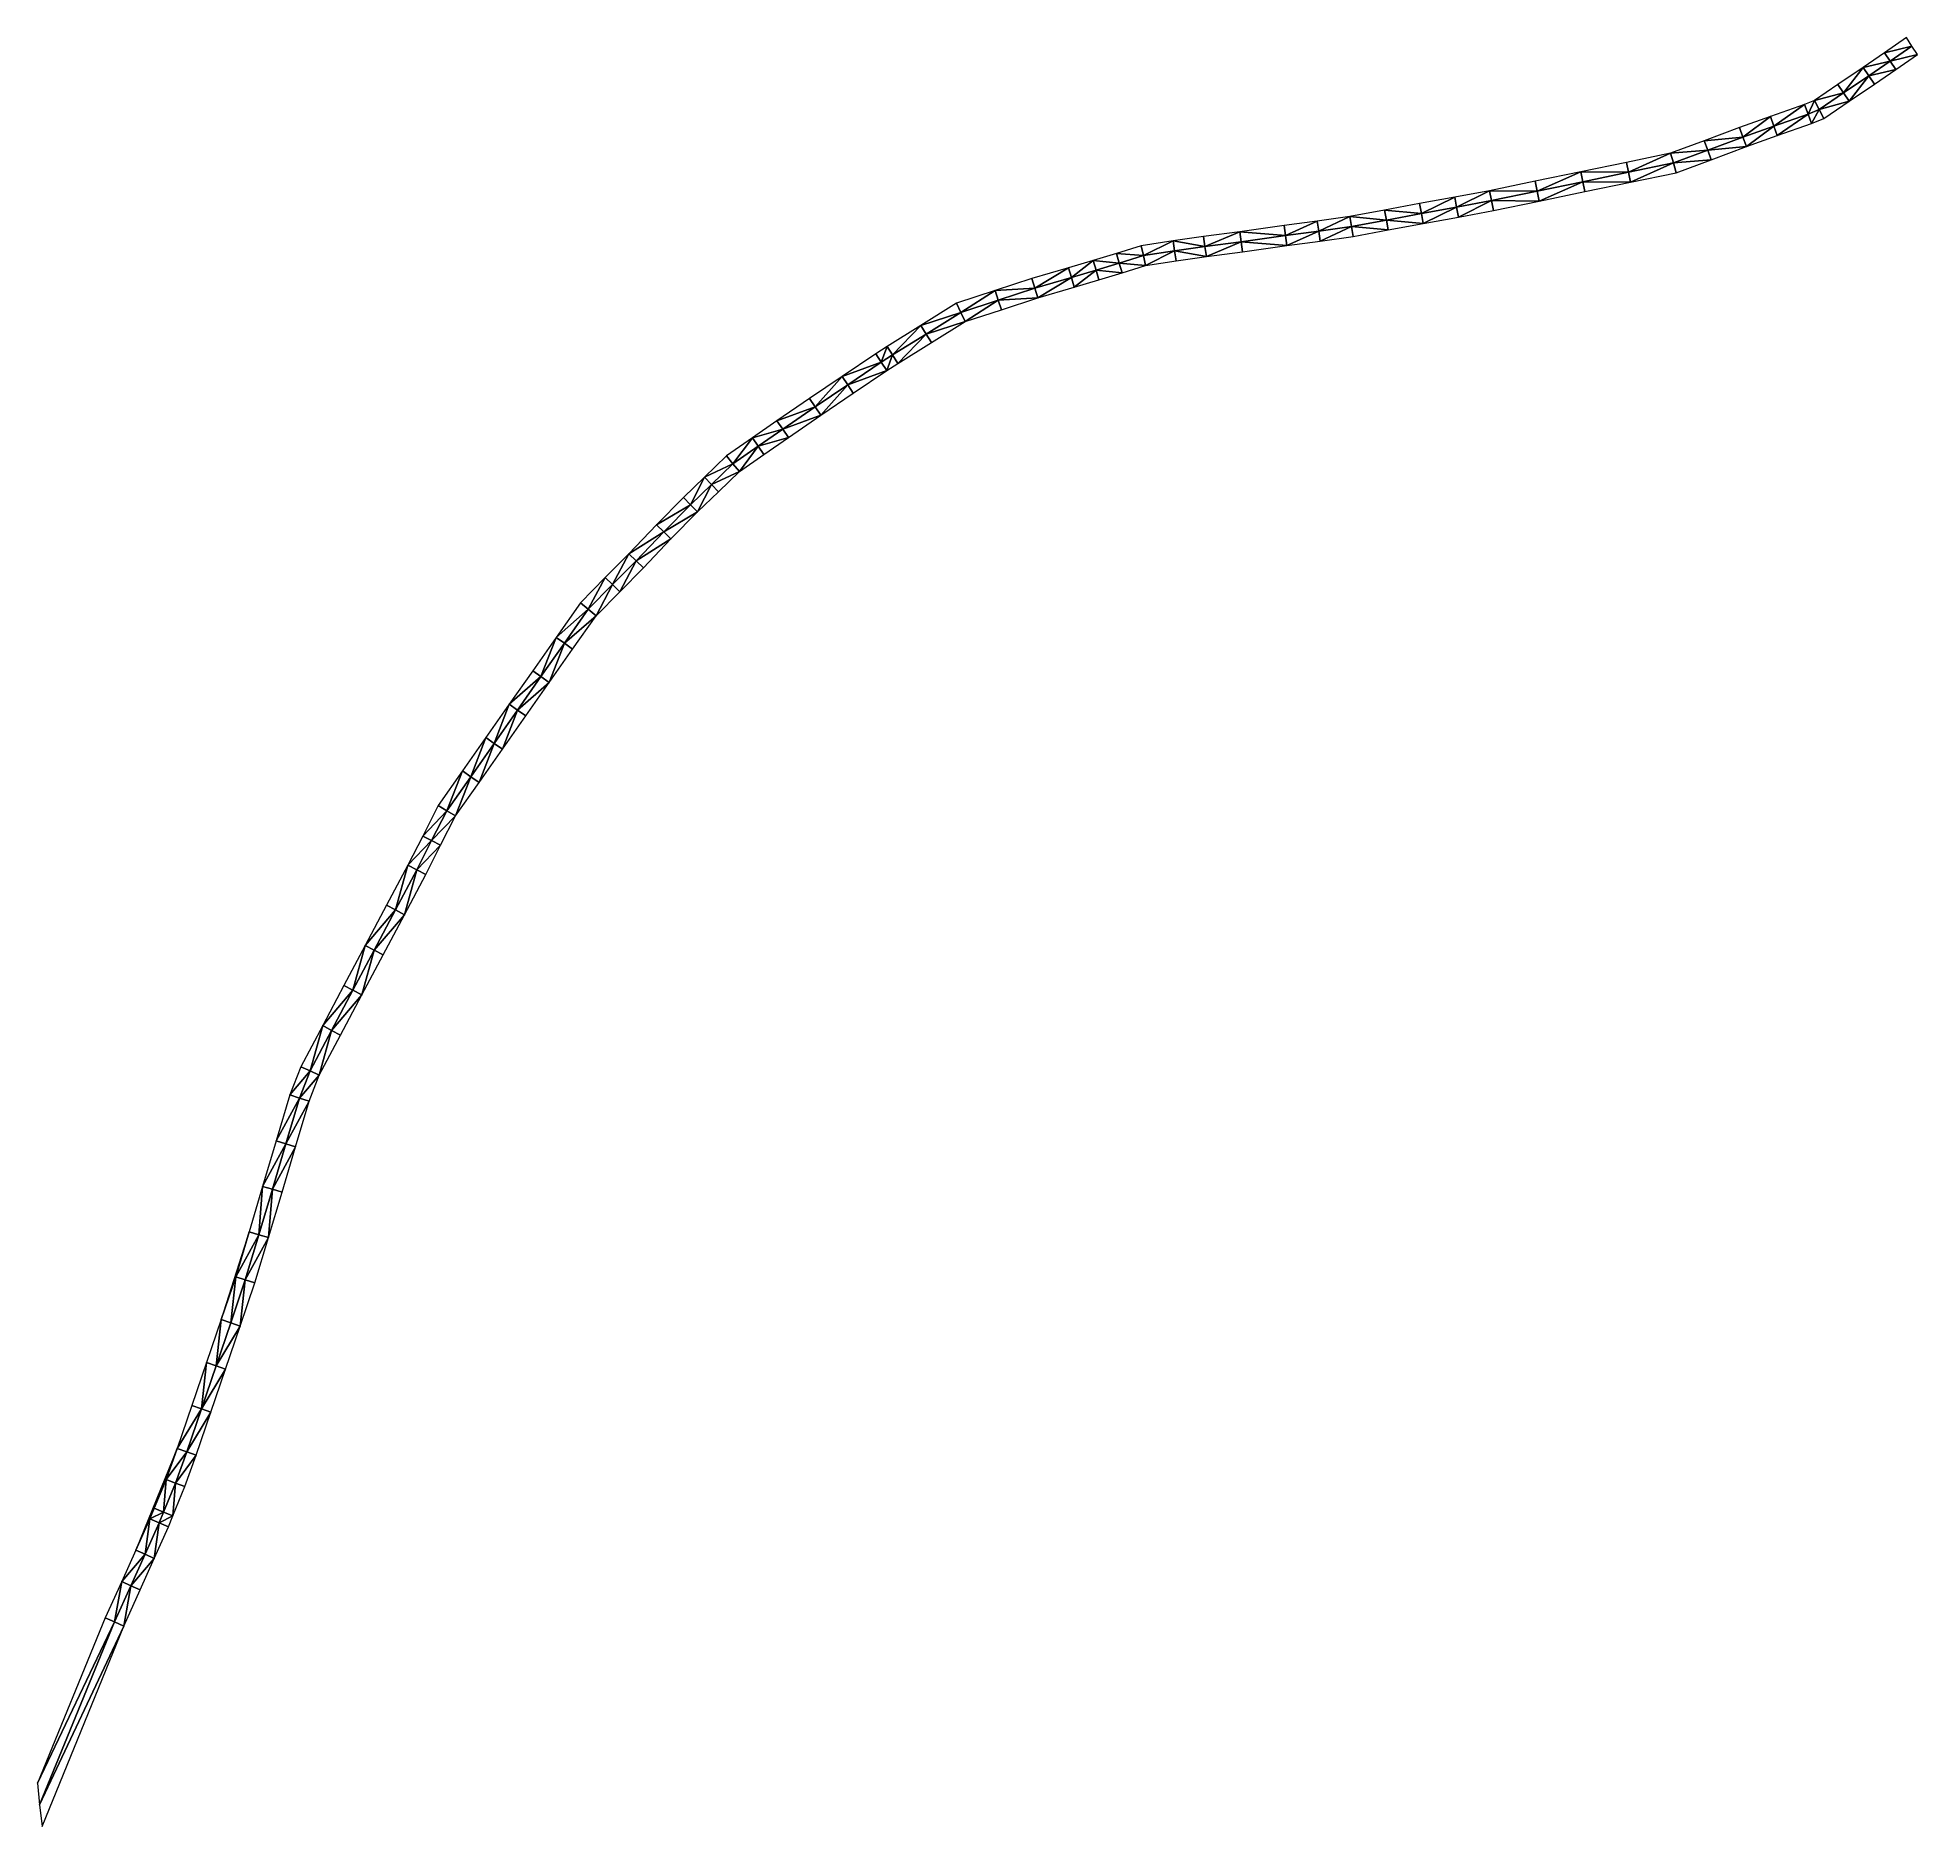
# Model space of a CAD drawing. Header units: inches. Extents: x 477743 to 478342, y 6771813 to 6772382.
import ezdxf

# ---------------------------------------------------------------- set-up
doc = ezdxf.new("R2010")
doc.units = ezdxf.units.IN
doc.header["$MEASUREMENT"] = 0
doc.linetypes.add('CONTINUOUS-0-1-1-0-0', pattern=[0])

msp = doc.modelspace()

# ---------------------------------------------------------------- linework, layer by layer
at = {"linetype": 'CONTINUOUS-0-1-1-0-0', "lineweight": 0}
for points in [[(478340.523, 6772379.701, 322), (478338.797, 6772382.417, 334), (478331.766, 6772377.579, 334), (478340.523, 6772379.701, 322)], [(478333.588, 6772374.93, 322), (478340.523, 6772379.701, 322), (478331.766, 6772377.579, 334), (478333.588, 6772374.93, 322)], [(478342.248, 6772376.985, 310), (478340.523, 6772379.701, 322), (478333.588, 6772374.93, 322), (478342.248, 6772376.985, 310)], [(478318.72, 6772364.796, 322), (478324.949, 6772372.891, 334), (478316.918, 6772367.46, 334), (478318.72, 6772364.796, 322)], [(478326.76, 6772370.234, 322), (478324.949, 6772372.891, 334), (478318.72, 6772364.796, 322), (478326.76, 6772370.234, 322)], [(478333.588, 6772374.93, 322), (478331.766, 6772377.579, 334), (478324.949, 6772372.891, 334), (478333.588, 6772374.93, 322)], [(478326.76, 6772370.234, 322), (478333.588, 6772374.93, 322), (478324.949, 6772372.891, 334), (478326.76, 6772370.234, 322)], [(478335.41, 6772372.281, 310), (478333.588, 6772374.93, 322), (478326.76, 6772370.234, 322), (478335.41, 6772372.281, 310)], [(478335.41, 6772372.281, 310), (478342.248, 6772376.985, 310), (478333.588, 6772374.93, 322), (478335.41, 6772372.281, 310)], [(478318.72, 6772364.796, 322), (478316.918, 6772367.46, 334), (478309.407, 6772362.379, 334), (478318.72, 6772364.796, 322)], [(478320.521, 6772362.133, 310), (478326.76, 6772370.234, 322), (478318.72, 6772364.796, 322), (478320.521, 6772362.133, 310)], [(478328.572, 6772367.578, 310), (478326.76, 6772370.234, 322), (478320.521, 6772362.133, 310), (478328.572, 6772367.578, 310)], [(478328.572, 6772367.578, 310), (478335.41, 6772372.281, 310), (478326.76, 6772370.234, 322), (478328.572, 6772367.578, 310)], [(478296.476, 6772354.231, 322), (478306.249, 6772361.07, 334), (478295.402, 6772357.261, 334), (478296.476, 6772354.231, 322)], [(478307.399, 6772358.065, 322), (478306.249, 6772361.07, 334), (478296.476, 6772354.231, 322), (478307.399, 6772358.065, 322)], [(478307.399, 6772358.065, 322), (478309.407, 6772362.379, 334), (478306.249, 6772361.07, 334), (478307.399, 6772358.065, 322)], [(478310.939, 6772359.534, 322), (478309.407, 6772362.379, 334), (478307.399, 6772358.065, 322), (478310.939, 6772359.534, 322)], [(478310.939, 6772359.534, 322), (478318.72, 6772364.796, 322), (478309.407, 6772362.379, 334), (478310.939, 6772359.534, 322)], [(478320.521, 6772362.133, 310), (478318.72, 6772364.796, 322), (478310.939, 6772359.534, 322), (478320.521, 6772362.133, 310)], [(478312.471, 6772356.688, 310), (478320.521, 6772362.133, 310), (478310.939, 6772359.534, 322), (478312.471, 6772356.688, 310)], [(478286.641, 6772350.712, 322), (478295.402, 6772357.261, 334), (478285.539, 6772353.733, 334), (478286.641, 6772350.712, 322)], [(478296.476, 6772354.231, 322), (478295.402, 6772357.261, 334), (478286.641, 6772350.712, 322), (478296.476, 6772354.231, 322)], [(478297.55, 6772351.2, 310), (478307.399, 6772358.065, 322), (478296.476, 6772354.231, 322), (478297.55, 6772351.2, 310)], [(478308.548, 6772355.061, 310), (478307.399, 6772358.065, 322), (478297.55, 6772351.2, 310), (478308.548, 6772355.061, 310)], [(478308.548, 6772355.061, 310), (478310.939, 6772359.534, 322), (478307.399, 6772358.065, 322), (478308.548, 6772355.061, 310)], [(478312.471, 6772356.688, 310), (478310.939, 6772359.534, 322), (478308.548, 6772355.061, 310), (478312.471, 6772356.688, 310)], [(478275.451, 6772346.545, 322), (478274.329, 6772349.558, 334), (478263.619, 6772345.57, 334), (478275.451, 6772346.545, 322)], [(478286.641, 6772350.712, 322), (478285.539, 6772353.733, 334), (478274.329, 6772349.558, 334), (478286.641, 6772350.712, 322)], [(478275.451, 6772346.545, 322), (478286.641, 6772350.712, 322), (478274.329, 6772349.558, 334), (478275.451, 6772346.545, 322)], [(478287.744, 6772347.692, 310), (478286.641, 6772350.712, 322), (478275.451, 6772346.545, 322), (478287.744, 6772347.692, 310)], [(478287.744, 6772347.692, 310), (478296.476, 6772354.231, 322), (478286.641, 6772350.712, 322), (478287.744, 6772347.692, 310)], [(478297.55, 6772351.2, 310), (478296.476, 6772354.231, 322), (478287.744, 6772347.692, 310), (478297.55, 6772351.2, 310)], [(478250.188, 6772339.511, 322), (478263.619, 6772345.57, 334), (478249.537, 6772342.66, 334), (478250.188, 6772339.511, 322)], [(478264.51, 6772342.471, 322), (478263.619, 6772345.57, 334), (478250.188, 6772339.511, 322), (478264.51, 6772342.471, 322)], [(478264.51, 6772342.471, 322), (478275.451, 6772346.545, 322), (478263.619, 6772345.57, 334), (478264.51, 6772342.471, 322)], [(478276.573, 6772343.532, 310), (478275.451, 6772346.545, 322), (478264.51, 6772342.471, 322), (478276.573, 6772343.532, 310)], [(478265.402, 6772339.372, 310), (478276.573, 6772343.532, 310), (478264.51, 6772342.471, 322), (478265.402, 6772339.372, 310)], [(478276.573, 6772343.532, 310), (478287.744, 6772347.692, 310), (478275.451, 6772346.545, 322), (478276.573, 6772343.532, 310)], [(478221.062, 6772333.49, 322), (478234.974, 6772339.649, 334), (478220.411, 6772336.639, 334), (478221.062, 6772333.49, 322)], [(478235.625, 6772336.5, 322), (478234.974, 6772339.649, 334), (478221.062, 6772333.49, 322), (478235.625, 6772336.5, 322)], [(478250.188, 6772339.511, 322), (478249.537, 6772342.66, 334), (478234.974, 6772339.649, 334), (478250.188, 6772339.511, 322)], [(478235.625, 6772336.5, 322), (478250.188, 6772339.511, 322), (478234.974, 6772339.649, 334), (478235.625, 6772336.5, 322)], [(478250.839, 6772336.362, 310), (478250.188, 6772339.511, 322), (478235.625, 6772336.5, 322), (478250.839, 6772336.362, 310)], [(478250.839, 6772336.362, 310), (478264.51, 6772342.471, 322), (478250.188, 6772339.511, 322), (478250.839, 6772336.362, 310)], [(478265.402, 6772339.372, 310), (478264.51, 6772342.471, 322), (478250.839, 6772336.362, 310), (478265.402, 6772339.372, 310)], [(478184.229, 6772326.359, 322), (478194.812, 6772331.587, 334), (478183.643, 6772329.52, 334), (478184.229, 6772326.359, 322)], [(478195.397, 6772328.426, 322), (478194.812, 6772331.587, 334), (478184.229, 6772326.359, 322), (478195.397, 6772328.426, 322)], [(478195.397, 6772328.426, 322), (478205.913, 6772333.642, 334), (478194.812, 6772331.587, 334), (478195.397, 6772328.426, 322)], [(478206.531, 6772330.487, 322), (478205.913, 6772333.642, 334), (478195.397, 6772328.426, 322), (478206.531, 6772330.487, 322)], [(478221.062, 6772333.49, 322), (478220.411, 6772336.639, 334), (478205.913, 6772333.642, 334), (478221.062, 6772333.49, 322)], [(478206.531, 6772330.487, 322), (478221.062, 6772333.49, 322), (478205.913, 6772333.642, 334), (478206.531, 6772330.487, 322)], [(478221.713, 6772330.341, 310), (478221.062, 6772333.49, 322), (478206.531, 6772330.487, 322), (478221.713, 6772330.341, 310)], [(478221.713, 6772330.341, 310), (478235.625, 6772336.5, 322), (478221.062, 6772333.49, 322), (478221.713, 6772330.341, 310)], [(478236.276, 6772333.351, 310), (478235.625, 6772336.5, 322), (478221.713, 6772330.341, 310), (478236.276, 6772333.351, 310)], [(478236.276, 6772333.351, 310), (478250.839, 6772336.362, 310), (478235.625, 6772336.5, 322), (478236.276, 6772333.351, 310)], [(478151.473, 6772320.786, 322), (478161.452, 6772325.412, 334), (478151.032, 6772323.971, 334), (478151.473, 6772320.786, 322)], [(478161.965, 6772322.237, 322), (478161.452, 6772325.412, 334), (478151.473, 6772320.786, 322), (478161.965, 6772322.237, 322)], [(478173.061, 6772324.291, 322), (478172.475, 6772327.452, 334), (478161.452, 6772325.412, 334), (478173.061, 6772324.291, 322)], [(478161.965, 6772322.237, 322), (478173.061, 6772324.291, 322), (478161.452, 6772325.412, 334), (478161.965, 6772322.237, 322)], [(478184.229, 6772326.359, 322), (478183.643, 6772329.52, 334), (478172.475, 6772327.452, 334), (478184.229, 6772326.359, 322)], [(478173.061, 6772324.291, 322), (478184.229, 6772326.359, 322), (478172.475, 6772327.452, 334), (478173.061, 6772324.291, 322)], [(478184.814, 6772323.197, 310), (478184.229, 6772326.359, 322), (478173.061, 6772324.291, 322), (478184.814, 6772323.197, 310)], [(478184.814, 6772323.197, 310), (478195.397, 6772328.426, 322), (478184.229, 6772326.359, 322), (478184.814, 6772323.197, 310)], [(478195.982, 6772325.264, 310), (478195.397, 6772328.426, 322), (478184.814, 6772323.197, 310), (478195.982, 6772325.264, 310)], [(478195.982, 6772325.264, 310), (478206.531, 6772330.487, 322), (478195.397, 6772328.426, 322), (478195.982, 6772325.264, 310)], [(478207.149, 6772327.331, 310), (478206.531, 6772330.487, 322), (478195.982, 6772325.264, 310), (478207.149, 6772327.331, 310)], [(478207.149, 6772327.331, 310), (478221.713, 6772330.341, 310), (478206.531, 6772330.487, 322), (478207.149, 6772327.331, 310)], [(478115.247, 6772315.91, 322), (478114.806, 6772319.095, 334), (478105.063, 6772317.63, 334), (478115.247, 6772315.91, 322)], [(478115.247, 6772315.91, 322), (478126.384, 6772320.566, 334), (478114.806, 6772319.095, 334), (478115.247, 6772315.91, 322)], [(478126.806, 6772317.379, 322), (478126.384, 6772320.566, 334), (478115.247, 6772315.91, 322), (478126.806, 6772317.379, 322)], [(478140.907, 6772319.326, 322), (478140.467, 6772322.511, 334), (478126.384, 6772320.566, 334), (478140.907, 6772319.326, 322)], [(478126.806, 6772317.379, 322), (478140.907, 6772319.326, 322), (478126.384, 6772320.566, 334), (478126.806, 6772317.379, 322)], [(478141.347, 6772316.141, 310), (478140.907, 6772319.326, 322), (478126.806, 6772317.379, 322), (478141.347, 6772316.141, 310)], [(478140.907, 6772319.326, 322), (478151.032, 6772323.971, 334), (478140.467, 6772322.511, 334), (478140.907, 6772319.326, 322)], [(478151.473, 6772320.786, 322), (478151.032, 6772323.971, 334), (478140.907, 6772319.326, 322), (478151.473, 6772320.786, 322)], [(478141.347, 6772316.141, 310), (478151.473, 6772320.786, 322), (478140.907, 6772319.326, 322), (478141.347, 6772316.141, 310)], [(478151.913, 6772317.601, 310), (478151.473, 6772320.786, 322), (478141.347, 6772316.141, 310), (478151.913, 6772317.601, 310)], [(478151.913, 6772317.601, 310), (478161.965, 6772322.237, 322), (478151.473, 6772320.786, 322), (478151.913, 6772317.601, 310)], [(478162.478, 6772319.062, 310), (478161.965, 6772322.237, 322), (478151.913, 6772317.601, 310), (478162.478, 6772319.062, 310)], [(478173.646, 6772321.129, 310), (478173.061, 6772324.291, 322), (478161.965, 6772322.237, 322), (478173.646, 6772321.129, 310)], [(478162.478, 6772319.062, 310), (478173.646, 6772321.129, 310), (478161.965, 6772322.237, 322), (478162.478, 6772319.062, 310)], [(478173.646, 6772321.129, 310), (478184.814, 6772323.197, 310), (478173.061, 6772324.291, 322), (478173.646, 6772321.129, 310)], [(478087.955, 6772310.606, 322), (478087.013, 6772313.68, 334), (478079.605, 6772311.409, 334), (478087.955, 6772310.606, 322)], [(478095.635, 6772312.961, 322), (478094.92, 6772316.105, 334), (478087.013, 6772313.68, 334), (478095.635, 6772312.961, 322)], [(478087.955, 6772310.606, 322), (478095.635, 6772312.961, 322), (478087.013, 6772313.68, 334), (478087.955, 6772310.606, 322)], [(478096.349, 6772309.817, 310), (478095.635, 6772312.961, 322), (478087.955, 6772310.606, 322), (478096.349, 6772309.817, 310)], [(478095.635, 6772312.961, 322), (478105.063, 6772317.63, 334), (478094.92, 6772316.105, 334), (478095.635, 6772312.961, 322)], [(478105.541, 6772314.451, 322), (478105.063, 6772317.63, 334), (478095.635, 6772312.961, 322), (478105.541, 6772314.451, 322)], [(478096.349, 6772309.817, 310), (478105.541, 6772314.451, 322), (478095.635, 6772312.961, 322), (478096.349, 6772309.817, 310)], [(478106.019, 6772311.271, 310), (478105.541, 6772314.451, 322), (478096.349, 6772309.817, 310), (478106.019, 6772311.271, 310)], [(478105.541, 6772314.451, 322), (478115.247, 6772315.91, 322), (478105.063, 6772317.63, 334), (478105.541, 6772314.451, 322)], [(478115.689, 6772312.725, 310), (478115.247, 6772315.91, 322), (478105.541, 6772314.451, 322), (478115.689, 6772312.725, 310)], [(478106.019, 6772311.271, 310), (478115.689, 6772312.725, 310), (478105.541, 6772314.451, 322), (478106.019, 6772311.271, 310)], [(478115.689, 6772312.725, 310), (478126.806, 6772317.379, 322), (478115.247, 6772315.91, 322), (478115.689, 6772312.725, 310)], [(478127.229, 6772314.191, 310), (478126.806, 6772317.379, 322), (478115.689, 6772312.725, 310), (478127.229, 6772314.191, 310)], [(478127.229, 6772314.191, 310), (478141.347, 6772316.141, 310), (478126.806, 6772317.379, 322), (478127.229, 6772314.191, 310)], [(478061.019, 6772302.589, 322), (478071.775, 6772309.125, 334), (478060.062, 6772305.659, 334), (478061.019, 6772302.589, 322)], [(478072.682, 6772306.04, 322), (478071.775, 6772309.125, 334), (478061.019, 6772302.589, 322), (478072.682, 6772306.04, 322)], [(478072.682, 6772306.04, 322), (478079.605, 6772311.409, 334), (478071.775, 6772309.125, 334), (478072.682, 6772306.04, 322)], [(478080.526, 6772308.329, 322), (478079.605, 6772311.409, 334), (478072.682, 6772306.04, 322), (478080.526, 6772308.329, 322)], [(478073.588, 6772302.955, 310), (478080.526, 6772308.329, 322), (478072.682, 6772306.04, 322), (478073.588, 6772302.955, 310)], [(478081.448, 6772305.248, 310), (478080.526, 6772308.329, 322), (478073.588, 6772302.955, 310), (478081.448, 6772305.248, 310)], [(478080.526, 6772308.329, 322), (478087.955, 6772310.606, 322), (478079.605, 6772311.409, 334), (478080.526, 6772308.329, 322)], [(478088.898, 6772307.532, 310), (478087.955, 6772310.606, 322), (478080.526, 6772308.329, 322), (478088.898, 6772307.532, 310)], [(478081.448, 6772305.248, 310), (478088.898, 6772307.532, 310), (478080.526, 6772308.329, 322), (478081.448, 6772305.248, 310)], [(478088.898, 6772307.532, 310), (478096.349, 6772309.817, 310), (478087.955, 6772310.606, 322), (478088.898, 6772307.532, 310)], [(478037.455, 6772294.864, 322), (478048.397, 6772301.835, 334), (478036.085, 6772297.799, 334), (478037.455, 6772294.864, 322)], [(478049.398, 6772298.779, 322), (478048.397, 6772301.835, 334), (478037.455, 6772294.864, 322), (478049.398, 6772298.779, 322)], [(478061.019, 6772302.589, 322), (478060.062, 6772305.659, 334), (478048.397, 6772301.835, 334), (478061.019, 6772302.589, 322)], [(478049.398, 6772298.779, 322), (478061.019, 6772302.589, 322), (478048.397, 6772301.835, 334), (478049.398, 6772298.779, 322)], [(478061.976, 6772299.519, 310), (478061.019, 6772302.589, 322), (478049.398, 6772298.779, 322), (478061.976, 6772299.519, 310)], [(478061.976, 6772299.519, 310), (478072.682, 6772306.04, 322), (478061.019, 6772302.589, 322), (478061.976, 6772299.519, 310)], [(478073.588, 6772302.955, 310), (478072.682, 6772306.04, 322), (478061.976, 6772299.519, 310), (478073.588, 6772302.955, 310)], [(478037.455, 6772294.864, 322), (478036.085, 6772297.799, 334), (478024.71, 6772290.725, 334), (478037.455, 6772294.864, 322)], [(478038.824, 6772291.929, 310), (478049.398, 6772298.779, 322), (478037.455, 6772294.864, 322), (478038.824, 6772291.929, 310)], [(478050.4, 6772295.724, 310), (478049.398, 6772298.779, 322), (478038.824, 6772291.929, 310), (478050.4, 6772295.724, 310)], [(478050.4, 6772295.724, 310), (478061.976, 6772299.519, 310), (478049.398, 6772298.779, 322), (478050.4, 6772295.724, 310)], [(478015.676, 6772281.32, 322), (478024.71, 6772290.725, 334), (478013.963, 6772284.041, 334), (478015.676, 6772281.32, 322)], [(478026.408, 6772287.994, 322), (478024.71, 6772290.725, 334), (478015.676, 6772281.32, 322), (478026.408, 6772287.994, 322)], [(478026.408, 6772287.994, 322), (478037.455, 6772294.864, 322), (478024.71, 6772290.725, 334), (478026.408, 6772287.994, 322)], [(478038.824, 6772291.929, 310), (478037.455, 6772294.864, 322), (478026.408, 6772287.994, 322), (478038.824, 6772291.929, 310)], [(478028.106, 6772285.264, 310), (478038.824, 6772291.929, 310), (478026.408, 6772287.994, 322), (478028.106, 6772285.264, 310)], [(478012.094, 6772279.04, 322), (478013.963, 6772284.041, 334), (478010.331, 6772281.73, 334), (478012.094, 6772279.04, 322)], [(478015.676, 6772281.32, 322), (478013.963, 6772284.041, 334), (478012.094, 6772279.04, 322), (478015.676, 6772281.32, 322)], [(478017.388, 6772278.598, 310), (478026.408, 6772287.994, 322), (478015.676, 6772281.32, 322), (478017.388, 6772278.598, 310)], [(478028.106, 6772285.264, 310), (478026.408, 6772287.994, 322), (478017.388, 6772278.598, 310), (478028.106, 6772285.264, 310)], [(478012.094, 6772279.04, 322), (478010.331, 6772281.73, 334), (477999.602, 6772274.487, 334), (478012.094, 6772279.04, 322)], [(478001.399, 6772271.821, 322), (478012.094, 6772279.04, 322), (477999.602, 6772274.487, 334), (478001.399, 6772271.821, 322)], [(478013.857, 6772276.351, 310), (478012.094, 6772279.04, 322), (478001.399, 6772271.821, 322), (478013.857, 6772276.351, 310)], [(478013.857, 6772276.351, 310), (478015.676, 6772281.32, 322), (478012.094, 6772279.04, 322), (478013.857, 6772276.351, 310)], [(478017.388, 6772278.598, 310), (478015.676, 6772281.32, 322), (478013.857, 6772276.351, 310), (478017.388, 6772278.598, 310)], [(477991.024, 6772264.832, 322), (477999.602, 6772274.487, 334), (477989.209, 6772267.486, 334), (477991.024, 6772264.832, 322)], [(478001.399, 6772271.821, 322), (477999.602, 6772274.487, 334), (477991.024, 6772264.832, 322), (478001.399, 6772271.821, 322)], [(477992.838, 6772262.177, 310), (478001.399, 6772271.821, 322), (477991.024, 6772264.832, 322), (477992.838, 6772262.177, 310)], [(478003.197, 6772269.155, 310), (478001.399, 6772271.821, 322), (477992.838, 6772262.177, 310), (478003.197, 6772269.155, 310)], [(478003.197, 6772269.155, 310), (478013.857, 6772276.351, 310), (478001.399, 6772271.821, 322), (478003.197, 6772269.155, 310)], [(477991.024, 6772264.832, 322), (477989.209, 6772267.486, 334), (477978.857, 6772260.309, 334), (477991.024, 6772264.832, 322)], [(477980.692, 6772257.668, 322), (477978.857, 6772260.309, 334), (477971.043, 6772254.87, 334), (477980.692, 6772257.668, 322)], [(477980.692, 6772257.668, 322), (477991.024, 6772264.832, 322), (477978.857, 6772260.309, 334), (477980.692, 6772257.668, 322)], [(477992.838, 6772262.177, 310), (477991.024, 6772264.832, 322), (477980.692, 6772257.668, 322), (477992.838, 6772262.177, 310)], [(477982.526, 6772255.027, 310), (477992.838, 6772262.177, 310), (477980.692, 6772257.668, 322), (477982.526, 6772255.027, 310)], [(477964.86, 6772246.651, 322), (477971.043, 6772254.87, 334), (477962.815, 6772249.145, 334), (477964.86, 6772246.651, 322)], [(477972.879, 6772252.231, 322), (477971.043, 6772254.87, 334), (477964.86, 6772246.651, 322), (477972.879, 6772252.231, 322)], [(477972.879, 6772252.231, 322), (477980.692, 6772257.668, 322), (477971.043, 6772254.87, 334), (477972.879, 6772252.231, 322)], [(477982.526, 6772255.027, 310), (477980.692, 6772257.668, 322), (477972.879, 6772252.231, 322), (477982.526, 6772255.027, 310)], [(477974.716, 6772249.592, 310), (477982.526, 6772255.027, 310), (477972.879, 6772252.231, 322), (477974.716, 6772249.592, 310)], [(477964.86, 6772246.651, 322), (477962.815, 6772249.145, 334), (477955.781, 6772242.378, 334), (477964.86, 6772246.651, 322)], [(477966.906, 6772244.157, 310), (477972.879, 6772252.231, 322), (477964.86, 6772246.651, 322), (477966.906, 6772244.157, 310)], [(477974.716, 6772249.592, 310), (477972.879, 6772252.231, 322), (477966.906, 6772244.157, 310), (477974.716, 6772249.592, 310)], [(477951.312, 6772233.617, 322), (477955.781, 6772242.378, 334), (477949.052, 6772235.904, 334), (477951.312, 6772233.617, 322)], [(477958.01, 6772240.061, 322), (477955.781, 6772242.378, 334), (477951.312, 6772233.617, 322), (477958.01, 6772240.061, 322)], [(477958.01, 6772240.061, 322), (477964.86, 6772246.651, 322), (477955.781, 6772242.378, 334), (477958.01, 6772240.061, 322)], [(477966.906, 6772244.157, 310), (477964.86, 6772246.651, 322), (477958.01, 6772240.061, 322), (477966.906, 6772244.157, 310)], [(477960.239, 6772237.744, 310), (477966.906, 6772244.157, 310), (477958.01, 6772240.061, 322), (477960.239, 6772237.744, 310)], [(477951.312, 6772233.617, 322), (477949.052, 6772235.904, 334), (477940.49, 6772227.211, 334), (477951.312, 6772233.617, 322)], [(477953.573, 6772231.33, 310), (477958.01, 6772240.061, 322), (477951.312, 6772233.617, 322), (477953.573, 6772231.33, 310)], [(477960.239, 6772237.744, 310), (477958.01, 6772240.061, 322), (477953.573, 6772231.33, 310), (477960.239, 6772237.744, 310)], [(477942.797, 6772224.971, 322), (477951.312, 6772233.617, 322), (477940.49, 6772227.211, 334), (477942.797, 6772224.971, 322)], [(477953.573, 6772231.33, 310), (477951.312, 6772233.617, 322), (477942.797, 6772224.971, 322), (477953.573, 6772231.33, 310)], [(477945.104, 6772222.731, 310), (477953.573, 6772231.33, 310), (477942.797, 6772224.971, 322), (477945.104, 6772222.731, 310)], [(477942.797, 6772224.971, 322), (477940.49, 6772227.211, 334), (477931.685, 6772218.015, 334), (477942.797, 6772224.971, 322)], [(477933.991, 6772215.774, 322), (477942.797, 6772224.971, 322), (477931.685, 6772218.015, 334), (477933.991, 6772215.774, 322)], [(477945.104, 6772222.731, 310), (477942.797, 6772224.971, 322), (477933.991, 6772215.774, 322), (477945.104, 6772222.731, 310)], [(477926.47, 6772208.147, 322), (477931.685, 6772218.015, 334), (477924.181, 6772210.404, 334), (477926.47, 6772208.147, 322)], [(477933.991, 6772215.774, 322), (477931.685, 6772218.015, 334), (477926.47, 6772208.147, 322), (477933.991, 6772215.774, 322)], [(477936.297, 6772213.533, 310), (477945.104, 6772222.731, 310), (477933.991, 6772215.774, 322), (477936.297, 6772213.533, 310)], [(477928.76, 6772205.889, 310), (477933.991, 6772215.774, 322), (477926.47, 6772208.147, 322), (477928.76, 6772205.889, 310)], [(477936.297, 6772213.533, 310), (477933.991, 6772215.774, 322), (477928.76, 6772205.889, 310), (477936.297, 6772213.533, 310)], [(477918.745, 6772200.313, 322), (477924.181, 6772210.404, 334), (477916.267, 6772202.379, 334), (477918.745, 6772200.313, 322)], [(477926.47, 6772208.147, 322), (477924.181, 6772210.404, 334), (477918.745, 6772200.313, 322), (477926.47, 6772208.147, 322)], [(477921.223, 6772198.246, 310), (477926.47, 6772208.147, 322), (477918.745, 6772200.313, 322), (477921.223, 6772198.246, 310)], [(477928.76, 6772205.889, 310), (477926.47, 6772208.147, 322), (477921.223, 6772198.246, 310), (477928.76, 6772205.889, 310)], [(477918.745, 6772200.313, 322), (477916.267, 6772202.379, 334), (477908.502, 6772191.312, 334), (477918.745, 6772200.313, 322)], [(477911.134, 6772189.465, 322), (477918.745, 6772200.313, 322), (477908.502, 6772191.312, 334), (477911.134, 6772189.465, 322)], [(477921.223, 6772198.246, 310), (477918.745, 6772200.313, 322), (477911.134, 6772189.465, 322), (477921.223, 6772198.246, 310)], [(477913.766, 6772187.618, 310), (477921.223, 6772198.246, 310), (477911.134, 6772189.465, 322), (477913.766, 6772187.618, 310)], [(477903.676, 6772178.837, 322), (477908.502, 6772191.312, 334), (477901.044, 6772180.684, 334), (477903.676, 6772178.837, 322)], [(477911.134, 6772189.465, 322), (477908.502, 6772191.312, 334), (477903.676, 6772178.837, 322), (477911.134, 6772189.465, 322)], [(477906.308, 6772176.99, 310), (477911.134, 6772189.465, 322), (477903.676, 6772178.837, 322), (477906.308, 6772176.99, 310)], [(477913.766, 6772187.618, 310), (477911.134, 6772189.465, 322), (477906.308, 6772176.99, 310), (477913.766, 6772187.618, 310)], [(477903.676, 6772178.837, 322), (477901.044, 6772180.684, 334), (477893.587, 6772170.057, 334), (477903.676, 6772178.837, 322)], [(477896.219, 6772168.21, 322), (477903.676, 6772178.837, 322), (477893.587, 6772170.057, 334), (477896.219, 6772168.21, 322)], [(477906.308, 6772176.99, 310), (477903.676, 6772178.837, 322), (477896.219, 6772168.21, 322), (477906.308, 6772176.99, 310)], [(477898.851, 6772166.363, 310), (477906.308, 6772176.99, 310), (477896.219, 6772168.21, 322), (477898.851, 6772166.363, 310)], [(477888.761, 6772157.582, 322), (477893.587, 6772170.057, 334), (477886.129, 6772159.429, 334), (477888.761, 6772157.582, 322)], [(477896.219, 6772168.21, 322), (477893.587, 6772170.057, 334), (477888.761, 6772157.582, 322), (477896.219, 6772168.21, 322)], [(477891.393, 6772155.735, 310), (477896.219, 6772168.21, 322), (477888.761, 6772157.582, 322), (477891.393, 6772155.735, 310)], [(477898.851, 6772166.363, 310), (477896.219, 6772168.21, 322), (477891.393, 6772155.735, 310), (477898.851, 6772166.363, 310)], [(477881.303, 6772146.954, 322), (477886.129, 6772159.429, 334), (477878.671, 6772148.801, 334), (477881.303, 6772146.954, 322)], [(477888.761, 6772157.582, 322), (477886.129, 6772159.429, 334), (477881.303, 6772146.954, 322), (477888.761, 6772157.582, 322)], [(477883.935, 6772145.107, 310), (477888.761, 6772157.582, 322), (477881.303, 6772146.954, 322), (477883.935, 6772145.107, 310)], [(477891.393, 6772155.735, 310), (477888.761, 6772157.582, 322), (477883.935, 6772145.107, 310), (477891.393, 6772155.735, 310)], [(477873.717, 6772136.141, 322), (477878.671, 6772148.801, 334), (477870.955, 6772137.804, 334), (477873.717, 6772136.141, 322)], [(477881.303, 6772146.954, 322), (477878.671, 6772148.801, 334), (477873.717, 6772136.141, 322), (477881.303, 6772146.954, 322)], [(477876.478, 6772134.479, 310), (477881.303, 6772146.954, 322), (477873.717, 6772136.141, 322), (477876.478, 6772134.479, 310)], [(477883.935, 6772145.107, 310), (477881.303, 6772146.954, 322), (477876.478, 6772134.479, 310), (477883.935, 6772145.107, 310)], [(477873.717, 6772136.141, 322), (477870.955, 6772137.804, 334), (477865.98, 6772128.058, 334), (477873.717, 6772136.141, 322)], [(477868.844, 6772126.596, 322), (477873.717, 6772136.141, 322), (477865.98, 6772128.058, 334), (477868.844, 6772126.596, 322)], [(477876.478, 6772134.479, 310), (477873.717, 6772136.141, 322), (477868.844, 6772126.596, 322), (477876.478, 6772134.479, 310)], [(477871.708, 6772125.134, 310), (477876.478, 6772134.479, 310), (477868.844, 6772126.596, 322), (477871.708, 6772125.134, 310)], [(477868.844, 6772126.596, 322), (477865.98, 6772128.058, 334), (477861.233, 6772118.758, 334), (477868.844, 6772126.596, 322)], [(477864.086, 6772117.274, 322), (477868.844, 6772126.596, 322), (477861.233, 6772118.758, 334), (477864.086, 6772117.274, 322)], [(477871.708, 6772125.134, 310), (477868.844, 6772126.596, 322), (477864.086, 6772117.274, 322), (477871.708, 6772125.134, 310)], [(477866.938, 6772115.789, 310), (477871.708, 6772125.134, 310), (477864.086, 6772117.274, 322), (477866.938, 6772115.789, 310)], [(477857.316, 6772104.514, 322), (477861.233, 6772118.758, 334), (477854.475, 6772106.021, 334), (477857.316, 6772104.514, 322)], [(477864.086, 6772117.274, 322), (477861.233, 6772118.758, 334), (477857.316, 6772104.514, 322), (477864.086, 6772117.274, 322)], [(477860.156, 6772103.007, 310), (477864.086, 6772117.274, 322), (477857.316, 6772104.514, 322), (477860.156, 6772103.007, 310)], [(477866.938, 6772115.789, 310), (477864.086, 6772117.274, 322), (477860.156, 6772103.007, 310), (477866.938, 6772115.789, 310)], [(477857.316, 6772104.514, 322), (477854.475, 6772106.021, 334), (477847.694, 6772093.239, 334), (477857.316, 6772104.514, 322)], [(477850.535, 6772091.732, 322), (477857.316, 6772104.514, 322), (477847.694, 6772093.239, 334), (477850.535, 6772091.732, 322)], [(477860.156, 6772103.007, 310), (477857.316, 6772104.514, 322), (477850.535, 6772091.732, 322), (477860.156, 6772103.007, 310)], [(477853.375, 6772090.225, 310), (477860.156, 6772103.007, 310), (477850.535, 6772091.732, 322), (477853.375, 6772090.225, 310)], [(477843.753, 6772078.95, 322), (477847.694, 6772093.239, 334), (477840.912, 6772080.457, 334), (477843.753, 6772078.95, 322)], [(477850.535, 6772091.732, 322), (477847.694, 6772093.239, 334), (477843.753, 6772078.95, 322), (477850.535, 6772091.732, 322)], [(477846.593, 6772077.443, 310), (477850.535, 6772091.732, 322), (477843.753, 6772078.95, 322), (477846.593, 6772077.443, 310)], [(477853.375, 6772090.225, 310), (477850.535, 6772091.732, 322), (477846.593, 6772077.443, 310), (477853.375, 6772090.225, 310)], [(477843.753, 6772078.95, 322), (477840.912, 6772080.457, 334), (477834.131, 6772067.674, 334), (477843.753, 6772078.95, 322)], [(477836.972, 6772066.167, 322), (477843.753, 6772078.95, 322), (477834.131, 6772067.674, 334), (477836.972, 6772066.167, 322)], [(477846.593, 6772077.443, 310), (477843.753, 6772078.95, 322), (477836.972, 6772066.167, 322), (477846.593, 6772077.443, 310)], [(477839.812, 6772064.66, 310), (477846.593, 6772077.443, 310), (477836.972, 6772066.167, 322), (477839.812, 6772064.66, 310)], [(477830.102, 6772053.22, 322), (477834.131, 6772067.674, 334), (477827.174, 6772054.561, 334), (477830.102, 6772053.22, 322)], [(477836.972, 6772066.167, 322), (477834.131, 6772067.674, 334), (477830.102, 6772053.22, 322), (477836.972, 6772066.167, 322)], [(477833.03, 6772051.878, 310), (477836.972, 6772066.167, 322), (477830.102, 6772053.22, 322), (477833.03, 6772051.878, 310)], [(477839.812, 6772064.66, 310), (477836.972, 6772066.167, 322), (477833.03, 6772051.878, 310), (477839.812, 6772064.66, 310)], [(477830.102, 6772053.22, 322), (477827.174, 6772054.561, 334), (477823.7, 6772045.647, 334), (477830.102, 6772053.22, 322)], [(477826.744, 6772044.602, 322), (477830.102, 6772053.22, 322), (477823.7, 6772045.647, 334), (477826.744, 6772044.602, 322)], [(477833.03, 6772051.878, 310), (477830.102, 6772053.22, 322), (477826.744, 6772044.602, 322), (477833.03, 6772051.878, 310)], [(477829.788, 6772043.557, 310), (477833.03, 6772051.878, 310), (477826.744, 6772044.602, 322), (477829.788, 6772043.557, 310)], [(477826.744, 6772044.602, 322), (477823.7, 6772045.647, 334), (477819.311, 6772030.926, 334), (477826.744, 6772044.602, 322)], [(477822.393, 6772030.008, 322), (477826.744, 6772044.602, 322), (477819.311, 6772030.926, 334), (477822.393, 6772030.008, 322)], [(477829.788, 6772043.557, 310), (477826.744, 6772044.602, 322), (477822.393, 6772030.008, 322), (477829.788, 6772043.557, 310)], [(477825.474, 6772029.089, 310), (477829.788, 6772043.557, 310), (477822.393, 6772030.008, 322), (477825.474, 6772029.089, 310)], [(477822.393, 6772030.008, 322), (477819.311, 6772030.926, 334), (477814.998, 6772016.458, 334), (477822.393, 6772030.008, 322)], [(477818.08, 6772015.54, 322), (477822.393, 6772030.008, 322), (477814.998, 6772016.458, 334), (477818.08, 6772015.54, 322)], [(477825.474, 6772029.089, 310), (477822.393, 6772030.008, 322), (477818.08, 6772015.54, 322), (477825.474, 6772029.089, 310)], [(477821.161, 6772014.621, 310), (477825.474, 6772029.089, 310), (477818.08, 6772015.54, 322), (477821.161, 6772014.621, 310)], [(477813.766, 6772001.072, 322), (477814.998, 6772016.458, 334), (477810.684, 6772001.99, 334), (477813.766, 6772001.072, 322)], [(477818.08, 6772015.54, 322), (477814.998, 6772016.458, 334), (477813.766, 6772001.072, 322), (477818.08, 6772015.54, 322)], [(477816.847, 6772000.153, 310), (477818.08, 6772015.54, 322), (477813.766, 6772001.072, 322), (477816.847, 6772000.153, 310)], [(477821.161, 6772014.621, 310), (477818.08, 6772015.54, 322), (477816.847, 6772000.153, 310), (477821.161, 6772014.621, 310)], [(477806.407, 6771987.641, 334), (477810.684, 6772001.99, 334), (477801.778, 6771974.053, 334), (477806.407, 6771987.641, 334)], [(477813.766, 6772001.072, 322), (477810.684, 6772001.99, 334), (477806.407, 6771987.641, 334), (477813.766, 6772001.072, 322)], [(477809.47, 6771986.663, 322), (477813.766, 6772001.072, 322), (477806.407, 6771987.641, 334), (477809.47, 6771986.663, 322)], [(477816.847, 6772000.153, 310), (477813.766, 6772001.072, 322), (477809.47, 6771986.663, 322), (477816.847, 6772000.153, 310)], [(477812.534, 6771985.685, 310), (477816.847, 6772000.153, 310), (477809.47, 6771986.663, 322), (477812.534, 6771985.685, 310)], [(477804.821, 6771973.016, 322), (477806.407, 6771987.641, 334), (477801.778, 6771974.053, 334), (477804.821, 6771973.016, 322)], [(477809.47, 6771986.663, 322), (477806.407, 6771987.641, 334), (477804.821, 6771973.016, 322), (477809.47, 6771986.663, 322)], [(477807.865, 6771971.979, 310), (477809.47, 6771986.663, 322), (477804.821, 6771973.016, 322), (477807.865, 6771971.979, 310)], [(477812.534, 6771985.685, 310), (477809.47, 6771986.663, 322), (477807.865, 6771971.979, 310), (477812.534, 6771985.685, 310)], [(477800.152, 6771959.31, 322), (477801.778, 6771974.053, 334), (477797.109, 6771960.347, 334), (477800.152, 6771959.31, 322)], [(477804.821, 6771973.016, 322), (477801.778, 6771974.053, 334), (477800.152, 6771959.31, 322), (477804.821, 6771973.016, 322)], [(477807.865, 6771971.979, 310), (477804.821, 6771973.016, 322), (477800.152, 6771959.31, 322), (477807.865, 6771971.979, 310)], [(477803.196, 6771958.273, 310), (477807.865, 6771971.979, 310), (477800.152, 6771959.31, 322), (477803.196, 6771958.273, 310)], [(477795.483, 6771945.604, 322), (477797.109, 6771960.347, 334), (477792.44, 6771946.641, 334), (477795.483, 6771945.604, 322)], [(477800.152, 6771959.31, 322), (477797.109, 6771960.347, 334), (477795.483, 6771945.604, 322), (477800.152, 6771959.31, 322)], [(477803.196, 6771958.273, 310), (477800.152, 6771959.31, 322), (477795.483, 6771945.604, 322), (477803.196, 6771958.273, 310)], [(477798.527, 6771944.567, 310), (477803.196, 6771958.273, 310), (477795.483, 6771945.604, 322), (477798.527, 6771944.567, 310)], [(477795.483, 6771945.604, 322), (477792.44, 6771946.641, 334), (477787.79, 6771932.992, 334), (477795.483, 6771945.604, 322)], [(477790.824, 6771931.926, 322), (477795.483, 6771945.604, 322), (477787.79, 6771932.992, 334), (477790.824, 6771931.926, 322)], [(477798.527, 6771944.567, 310), (477795.483, 6771945.604, 322), (477790.824, 6771931.926, 322), (477798.527, 6771944.567, 310)], [(477793.858, 6771930.861, 310), (477798.527, 6771944.567, 310), (477790.824, 6771931.926, 322), (477793.858, 6771930.861, 310)], [(477780.472, 6771913.938, 334), (477787.79, 6771932.992, 334), (477774.586, 6771900.592, 334), (477780.472, 6771913.938, 334)], [(477784.218, 6771923.117, 334), (477787.79, 6771932.992, 334), (477780.472, 6771913.938, 334), (477784.218, 6771923.117, 334)], [(477790.824, 6771931.926, 322), (477787.79, 6771932.992, 334), (477784.218, 6771923.117, 334), (477790.824, 6771931.926, 322)], [(477787.219, 6771921.962, 322), (477790.824, 6771931.926, 322), (477784.218, 6771923.117, 334), (477787.219, 6771921.962, 322)], [(477793.858, 6771930.861, 310), (477790.824, 6771931.926, 322), (477787.219, 6771921.962, 322), (477793.858, 6771930.861, 310)], [(477790.221, 6771920.807, 310), (477793.858, 6771930.861, 310), (477787.219, 6771921.962, 322), (477790.221, 6771920.807, 310)], [(477783.444, 6771912.711, 322), (477784.218, 6771923.117, 334), (477780.472, 6771913.938, 334), (477783.444, 6771912.711, 322)], [(477787.219, 6771921.962, 322), (477784.218, 6771923.117, 334), (477783.444, 6771912.711, 322), (477787.219, 6771921.962, 322)], [(477786.416, 6771911.483, 310), (477787.219, 6771921.962, 322), (477783.444, 6771912.711, 322), (477786.416, 6771911.483, 310)], [(477790.221, 6771920.807, 310), (477787.219, 6771921.962, 322), (477786.416, 6771911.483, 310), (477790.221, 6771920.807, 310)], [(477779.066, 6771910.575, 334), (477780.472, 6771913.938, 334), (477774.586, 6771900.592, 334), (477779.066, 6771910.575, 334)], [(477783.444, 6771912.711, 322), (477780.472, 6771913.938, 334), (477779.066, 6771910.575, 334), (477783.444, 6771912.711, 322)], [(477782.017, 6771909.297, 322), (477783.444, 6771912.711, 322), (477779.066, 6771910.575, 334), (477782.017, 6771909.297, 322)], [(477786.416, 6771911.483, 310), (477783.444, 6771912.711, 322), (477782.017, 6771909.297, 322), (477786.416, 6771911.483, 310)], [(477777.519, 6771899.275, 322), (477779.066, 6771910.575, 334), (477774.586, 6771900.592, 334), (477777.519, 6771899.275, 322)], [(477782.017, 6771909.297, 322), (477779.066, 6771910.575, 334), (477777.519, 6771899.275, 322), (477782.017, 6771909.297, 322)], [(477780.453, 6771897.959, 310), (477782.017, 6771909.297, 322), (477777.519, 6771899.275, 322), (477780.453, 6771897.959, 310)], [(477784.967, 6771908.018, 310), (477782.017, 6771909.297, 322), (477780.453, 6771897.959, 310), (477784.967, 6771908.018, 310)], [(477784.967, 6771908.018, 310), (477786.416, 6771911.483, 310), (477782.017, 6771909.297, 322), (477784.967, 6771908.018, 310)], [(477777.519, 6771899.275, 322), (477774.586, 6771900.592, 334), (477770.075, 6771890.537, 334), (477777.519, 6771899.275, 322)], [(477773.007, 6771889.218, 322), (477777.519, 6771899.275, 322), (477770.075, 6771890.537, 334), (477773.007, 6771889.218, 322)], [(477780.453, 6771897.959, 310), (477777.519, 6771899.275, 322), (477773.007, 6771889.218, 322), (477780.453, 6771897.959, 310)], [(477775.94, 6771887.9, 310), (477780.453, 6771897.959, 310), (477773.007, 6771889.218, 322), (477775.94, 6771887.9, 310)], [(477767.82, 6771877.7, 322), (477770.075, 6771890.537, 334), (477764.866, 6771878.971, 334), (477767.82, 6771877.7, 322)], [(477773.007, 6771889.218, 322), (477770.075, 6771890.537, 334), (477767.82, 6771877.7, 322), (477773.007, 6771889.218, 322)], [(477770.752, 6771876.38, 310), (477773.007, 6771889.218, 322), (477767.82, 6771877.7, 322), (477770.752, 6771876.38, 310)], [(477775.94, 6771887.9, 310), (477773.007, 6771889.218, 322), (477770.752, 6771876.38, 310), (477775.94, 6771887.9, 310)], [(477767.82, 6771877.7, 322), (477764.866, 6771878.971, 334), (477743.285, 6771826.348, 334), (477767.82, 6771877.7, 322)], [(477743.916, 6771819.412, 322), (477767.82, 6771877.7, 322), (477743.285, 6771826.348, 334), (477743.916, 6771819.412, 322)], [(477770.752, 6771876.38, 310), (477767.82, 6771877.7, 322), (477743.916, 6771819.412, 322), (477770.752, 6771876.38, 310)], [(477744.698, 6771812.573, 310), (477770.752, 6771876.38, 310), (477743.916, 6771819.412, 322), (477744.698, 6771812.573, 310)]]:
    msp.add_3dface(points, dxfattribs=at)

doc.saveas('drawing.dxf')
